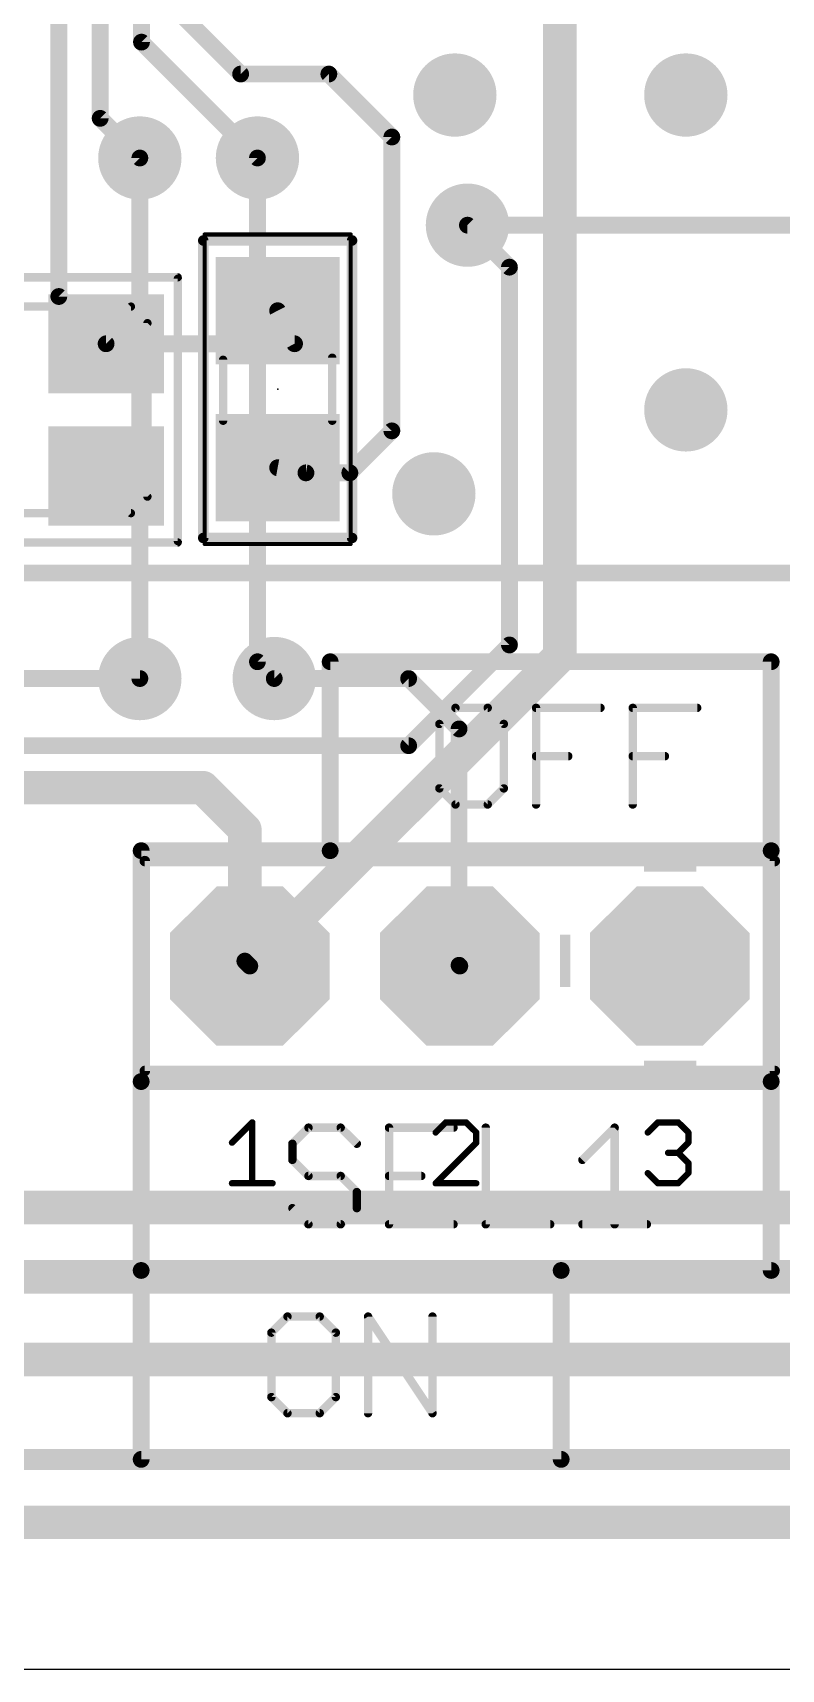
# Model space of a CAD drawing. Extents: x -60 to 60, y 0 to 50.
# Drawn here: x 35.22 to 44.28, y 0 to 19.8 of the extents above; entities that cross this region are included whole.
import ezdxf

# ---------------------------------------------------------------- set-up
doc = ezdxf.new("R2010")
doc.units = 0
for name, color, linetype in [('1', 12, 'CONTINUOUS'), ('16', 132, 'CONTINUOUS'), ('17', 110, 'CONTINUOUS'), ('18', 110, 'CONTINUOUS'), ('20', 53, 'CONTINUOUS'), ('21', 53, 'CONTINUOUS'), ('23', 53, 'CONTINUOUS'), ('39', 12, 'CONTINUOUS'), ('41', 12, 'CONTINUOUS'), ('51', 253, 'CONTINUOUS')]:
    doc.layers.add(name, color=color, linetype=linetype)

# ---------------------------------------------------------------- blocks, each defined once
blk = doc.blocks.new('RECT')
blk.add_solid([(-0.5, -0.5), (0.5, -0.5), (-0.5, 0.5), (0.5, 0.5)])
blk = doc.blocks.new('OCTAGONP')
at = {"const_width": 0.5}
blk.add_lwpolyline([(-0.25, -0.1036), (-0.25, 0.1036), (-0.1036, 0.25), (0.1036, 0.25), (0.25, 0.1036), (0.25, -0.1036), (0.1036, -0.25), (-0.1036, -0.25), (-0.25, -0.1036), (-0.25, 0.1036)], dxfattribs=at)
blk = doc.blocks.new('ROUNDV')
at = {"const_width": 0.5}
blk.add_lwpolyline([(0, -0.25, 1), (0, 0.25, 1), (0, -0.25)], format="xyb", dxfattribs=at)

msp = doc.modelspace()

# ---------------------------------------------------------------- linework, layer by layer
at = {"layer": '1'}
for points, const_width in [([(35.54, 16.612), (35.54, 21.63)], 0.2032), ([(36.04, 18.768), (36.04, 21.63)], 0.2032), ([(36.54, 19.6904), (36.54, 21.63)], 0.2032), ([(37.7392, 19.304), (37.04, 20.0032)], 0.2032), ([(37.9424, 18.288), (36.54, 19.6904)], 0.2032), ([(38.806, 19.304), (37.7392, 19.304)], 0.2032), ([(39.568, 18.542), (38.806, 19.304)], 0.2032), ([(36.52, 18.288), (36.04, 18.768)], 0.2032), ([(39.568, 14.986), (39.568, 18.542)], 0.2032), ([(40.4824, 17.4752), (47.2896, 17.4752)], 0.2032), ([(35.54, 16.612), (36.112, 16.04)], 0.2032), ([(38.391, 16.04), (38.187, 16.44)], 0.2032), ([(36.112, 16.04), (38.391, 16.04)], 0.2032), ([(39.06, 14.478), (39.568, 14.986)], 0.2032), ([(38.187, 14.54), (38.529, 14.478)], 0.2032), ([(38.529, 14.478), (39.06, 14.478)], 0.2032), ([(32.9204, 13.266), (49.67, 13.266)], 0.2032), ([(31.8464, 11.9888), (36.52, 11.9888)], 0.2032), ([(39.7712, 11.9888), (38.1456, 11.9888)], 0.2032), ([(40.3808, 11.3792), (39.7712, 11.9888)], 0.2032), ([(40.3808, 8.5192), (40.3808, 11.3792)], 0.2032), ([(40.39, 8.51), (40.3808, 8.5192)], 0.2032), ([(58.11, 2.54), (20.01, 2.54)], 0.254)]:
    msp.add_lwpolyline(points, dxfattribs=dict(at, const_width=const_width))
at = {"layer": '1', "const_width": 0.1016}
for points in [[(36.5759, 19.7263, 1), (36.5041, 19.6545)], [(36.4892, 19.6904, 1), (36.5908, 19.6904)], [(37.7392, 19.3548, 1), (37.7392, 19.2532)], [(37.7033, 19.2681, 1), (37.7751, 19.3399)], [(38.8419, 19.3399, 1), (38.7701, 19.2681)], [(38.806, 19.2532, 1), (38.806, 19.3548)], [(36.0759, 18.8039, 1), (36.0041, 18.7321)], [(35.9892, 18.768, 1), (36.0908, 18.768)], [(39.6188, 18.542, 1), (39.5172, 18.542)], [(39.5321, 18.5061, 1), (39.6039, 18.5779)], [(36.4841, 18.2521, 1), (36.5559, 18.3239)], [(37.9065, 18.2521, 1), (37.9783, 18.3239)], [(40.4824, 17.526, 1), (40.4824, 17.4244)], [(35.5759, 16.6479, 1), (35.5041, 16.5761)], [(35.4892, 16.612, 1), (35.5908, 16.612)], [(38.2323, 16.4631, 1), (38.1417, 16.4169)], [(36.112, 16.0908, 1), (36.112, 15.9892)], [(36.0761, 16.0041, 1), (36.1479, 16.0759)], [(38.3457, 16.0169, 1), (38.4363, 16.0631)], [(38.391, 15.9892, 1), (38.391, 16.0908)], [(39.6039, 14.9501, 1), (39.5321, 15.0219)], [(39.5172, 14.986, 1), (39.6188, 14.986)], [(38.1961, 14.59, 1), (38.1779, 14.49)], [(38.529, 14.5288, 1), (38.529, 14.4272)], [(38.5199, 14.428, 1), (38.5381, 14.528)], [(39.0241, 14.5139, 1), (39.0959, 14.4421)], [(39.06, 14.4272, 1), (39.06, 14.5288)], [(36.52, 11.938, 1), (36.52, 12.0396)], [(38.1456, 12.0396, 1), (38.1456, 11.938)], [(39.8071, 12.0247, 1), (39.7353, 11.9529)], [(39.7712, 11.938, 1), (39.7712, 12.0396)], [(40.4316, 11.3792, 1), (40.33, 11.3792)], [(40.3449, 11.3433, 1), (40.4167, 11.4151)], [(40.4167, 8.5551, 1), (40.3449, 8.4833)], [(40.33, 8.5192, 1), (40.4316, 8.5192)], [(40.3541, 8.4741, 1), (40.4259, 8.5459)]]:
    msp.add_lwpolyline(points, format="xyb", dxfattribs=at)
at = {"layer": '16'}
for points, const_width in [([(41.6, 12.26), (41.6, 23.368)], 0.4064), ([(36.52, 11.9888), (36.52, 18.288)], 0.2032), ([(37.9424, 12.192), (37.9424, 18.288)], 0.2032), ([(40.9904, 16.9672), (40.4824, 17.4752)], 0.2032), ([(40.9904, 12.3952), (40.9904, 16.9672)], 0.2032), ([(39.7712, 11.176), (40.9904, 12.3952)], 0.2032), ([(37.85, 8.51), (41.6, 12.26)], 0.4064), ([(38.1456, 11.9888), (37.9424, 12.192)], 0.2032), ([(34.488, 11.176), (39.7712, 11.176)], 0.2032), ([(29.154, 10.668), (37.282, 10.668)], 0.4064), ([(37.282, 10.668), (37.79, 10.16)], 0.4064), ([(37.79, 10.16), (37.79, 8.57)], 0.4064), ([(37.79, 8.57), (37.85, 8.51)], 0.2032), ([(28.702, 5.588), (45.974, 5.588)], 0.4064), ([(28.25, 4.75), (46.5, 4.75)], 0.4064), ([(27.88, 3.75), (47, 3.75)], 0.4064), ([(-50.094, 1.778), (58.618, 1.778)], 0.4064)]:
    msp.add_lwpolyline(points, dxfattribs=dict(at, const_width=const_width))
for points, const_width in [([(36.5708, 18.288, 1), (36.4692, 18.288)], 0.1016), ([(37.9932, 18.288, 1), (37.8916, 18.288)], 0.1016), ([(40.5183, 17.5111, 1), (40.4465, 17.4393)], 0.1016), ([(41.0412, 16.9672, 1), (40.9396, 16.9672)], 0.1016), ([(40.9545, 16.9313, 1), (41.0263, 17.0031)], 0.1016), ([(41.0263, 12.3593, 1), (40.9545, 12.4311)], 0.1016), ([(37.9783, 12.2279, 1), (37.9065, 12.1561)], 0.1016), ([(40.9396, 12.3952, 1), (41.0412, 12.3952)], 0.1016), ([(41.4984, 12.26, 1), (41.7016, 12.26)], 0.2032), ([(41.6718, 12.1882, 1), (41.5282, 12.3318)], 0.2032), ([(37.8916, 12.192, 1), (37.9932, 12.192)], 0.1016), ([(36.4692, 11.9888, 1), (36.5708, 11.9888)], 0.1016), ([(38.1097, 11.9529, 1), (38.1815, 12.0247)], 0.1016), ([(39.7353, 11.2119, 1), (39.8071, 11.1401)], 0.1016), ([(39.7712, 11.1252, 1), (39.7712, 11.2268)], 0.1016), ([(37.3538, 10.7398, 1), (37.2102, 10.5962)], 0.2032), ([(37.282, 10.5664, 1), (37.282, 10.7696)], 0.2032), ([(37.8916, 10.16, 1), (37.6884, 10.16)], 0.2032), ([(37.7182, 10.0882, 1), (37.8618, 10.2318)], 0.2032), ([(37.6884, 8.57, 1), (37.8916, 8.57)], 0.2032), ([(37.7782, 8.5818, 1), (37.9218, 8.4382)], 0.2032), ([(37.8259, 8.6059, 1), (37.7541, 8.5341)], 0.1016), ([(37.8141, 8.4741, 1), (37.8859, 8.5459)], 0.1016)]:
    msp.add_lwpolyline(points, format="xyb", dxfattribs=dict(at, const_width=const_width))
at = {"layer": '20'}
msp.add_line((-57, 0), (57, 0), dxfattribs=at)
at = {"layer": '21'}
for points, const_width in [([(37.3188, 17.29, 1), (37.2552, 17.29)], 0.0635), ([(37.287, 17.3217, 1), (37.287, 17.2583)], 0.0635), ([(39.1188, 17.29, 1), (39.0553, 17.29)], 0.0635), ([(39.087, 17.2583, 1), (39.087, 17.3217)], 0.0635), ([(37.0059, 16.8275, 1), (36.9551, 16.8275)], 0.0508), ([(36.9765, 16.8186, 1), (36.9765, 16.8694)], 0.0508), ([(36.9551, 13.6525, 1), (37.0059, 13.6525)], 0.0508), ([(36.9765, 13.6106, 1), (36.9765, 13.6614)], 0.0508), ([(37.2552, 13.69, 1), (37.3188, 13.69)], 0.0635), ([(37.287, 13.7218, 1), (37.287, 13.6583)], 0.0635), ([(39.0553, 13.69, 1), (39.1188, 13.69)], 0.0635), ([(39.087, 13.6583, 1), (39.087, 13.7218)], 0.0635), ([(38.8728, 12.192, 1), (38.7712, 12.192)], 0.1016), ([(38.822, 12.2428, 1), (38.822, 12.1412)], 0.1016), ([(44.2068, 12.192, 1), (44.1052, 12.192)], 0.1016), ([(44.156, 12.1412, 1), (44.156, 12.2428)], 0.1016), ([(40.3377, 11.6596, 1), (40.3377, 11.6088)], 0.0508), ([(40.3557, 11.6162, 1), (40.3197, 11.6522)], 0.0508), ([(40.7455, 11.6522, 1), (40.7095, 11.6162)], 0.0508), ([(40.7275, 11.6088, 1), (40.7275, 11.6596)], 0.0508), ([(41.3376, 11.6342, 1), (41.2868, 11.6342)], 0.0508), ([(41.3122, 11.6596, 1), (41.3122, 11.6088)], 0.0508), ([(42.0918, 11.6088, 1), (42.0918, 11.6596)], 0.0508), ([(42.507, 11.6342, 1), (42.4562, 11.6342)], 0.0508), ([(42.4816, 11.6596, 1), (42.4816, 11.6088)], 0.0508), ([(43.2612, 11.6088, 1), (43.2612, 11.6596)], 0.0508), ([(40.1682, 11.4393, 1), (40.1174, 11.4393)], 0.0508), ([(40.9478, 11.4393, 1), (40.897, 11.4393)], 0.0508), ([(40.1248, 11.4573, 1), (40.1608, 11.4213)], 0.0508), ([(40.9044, 11.4213, 1), (40.9404, 11.4573)], 0.0508), ([(41.3122, 11.0749, 1), (41.3122, 11.0241)], 0.0508), ([(41.702, 11.0241, 1), (41.702, 11.0749)], 0.0508), ([(42.4816, 11.0749, 1), (42.4816, 11.0241)], 0.0508), ([(42.8714, 11.0241, 1), (42.8714, 11.0749)], 0.0508), ([(40.1608, 10.6777, 1), (40.1248, 10.6417)], 0.0508), ([(40.9404, 10.6417, 1), (40.9044, 10.6777)], 0.0508), ([(40.1174, 10.6597, 1), (40.1682, 10.6597)], 0.0508), ([(40.3377, 10.4902, 1), (40.3377, 10.4394)], 0.0508), ([(40.3197, 10.4468, 1), (40.3557, 10.4828)], 0.0508), ([(40.7095, 10.4828, 1), (40.7455, 10.4468)], 0.0508), ([(40.7275, 10.4394, 1), (40.7275, 10.4902)], 0.0508), ([(40.897, 10.6597, 1), (40.9478, 10.6597)], 0.0508), ([(41.2868, 10.4648, 1), (41.3376, 10.4648)], 0.0508), ([(42.4562, 10.4648, 1), (42.507, 10.4648)], 0.0508), ([(36.536, 9.9568, 1), (36.536, 9.8552)], 0.1016), ([(36.5868, 9.906, 1), (36.4852, 9.906)], 0.1016), ([(38.822, 9.9568, 1), (38.822, 9.8552)], 0.1016), ([(38.7712, 9.906, 1), (38.8728, 9.906)], 0.1016), ([(38.822, 9.8552, 1), (38.822, 9.9568)], 0.1016), ([(44.2068, 9.906, 1), (44.1052, 9.906)], 0.1016), ([(44.1052, 9.906, 1), (44.2068, 9.906)], 0.1016), ([(44.156, 9.8552, 1), (44.156, 9.9568)], 0.1016), ([(36.6118, 9.78, 1), (36.5482, 9.78)], 0.0635), ([(36.58, 9.8118, 1), (36.58, 9.7483)], 0.0635), ([(44.2318, 9.78, 1), (44.1683, 9.78)], 0.0635), ([(44.2, 9.7483, 1), (44.2, 9.8118)], 0.0635), ([(36.5868, 7.112, 1), (36.4852, 7.112)], 0.1016), ([(36.536, 7.1628, 1), (36.536, 7.0612)], 0.1016), ([(36.4852, 7.112, 1), (36.5868, 7.112)], 0.1016), ([(36.5482, 7.24, 1), (36.6118, 7.24)], 0.0635), ([(36.58, 7.2717, 1), (36.58, 7.2083)], 0.0635), ([(44.2068, 7.112, 1), (44.1052, 7.112)], 0.1016), ([(44.1052, 7.112, 1), (44.2068, 7.112)], 0.1016), ([(44.156, 7.0612, 1), (44.156, 7.1628)], 0.1016), ([(44.1683, 7.24, 1), (44.2318, 7.24)], 0.0635), ([(44.2, 7.2083, 1), (44.2, 7.2717)], 0.0635), ([(38.5597, 6.5796, 1), (38.5597, 6.5288)], 0.0508), ([(38.5777, 6.5362, 1), (38.5417, 6.5722)], 0.0508), ([(38.9675, 6.5722, 1), (38.9315, 6.5362)], 0.0508), ([(38.9495, 6.5288, 1), (38.9495, 6.5796)], 0.0508), ([(39.5342, 6.5796, 1), (39.5342, 6.5288)], 0.0508), ([(39.5596, 6.5542, 1), (39.5088, 6.5542)], 0.0508), ([(40.3138, 6.5288, 1), (40.3138, 6.5796)], 0.0508), ([(40.729, 6.5542, 1), (40.6782, 6.5542)], 0.0508), ([(42.2882, 6.5542, 1), (42.2374, 6.5542)], 0.0508), ([(42.2807, 6.5362, 1), (42.2448, 6.5722)], 0.0508), ([(38.3468, 6.3773, 1), (38.3828, 6.3413)], 0.0508), ([(38.3902, 6.3593, 1), (38.3394, 6.3593)], 0.0508), ([(39.1264, 6.3413, 1), (39.1624, 6.3773)], 0.0508), ([(38.3828, 6.1824, 1), (38.3468, 6.1464)], 0.0508), ([(38.3394, 6.1644, 1), (38.3902, 6.1644)], 0.0508), ([(41.855, 6.1824, 1), (41.891, 6.1464)], 0.0508), ([(38.5597, 5.9949, 1), (38.5597, 5.9441)], 0.0508), ([(38.5417, 5.9515, 1), (38.5777, 5.9875)], 0.0508), ([(38.9675, 5.9875, 1), (38.9315, 5.9515)], 0.0508), ([(38.9495, 5.9441, 1), (38.9495, 5.9949)], 0.0508), ([(39.5342, 5.9949, 1), (39.5342, 5.9441)], 0.0508), ([(39.924, 5.9441, 1), (39.924, 5.9949)], 0.0508), ([(39.1698, 5.7746, 1), (39.119, 5.7746)], 0.0508), ([(39.1264, 5.7566, 1), (39.1624, 5.7926)], 0.0508), ([(38.3828, 5.5977, 1), (38.3468, 5.5617)], 0.0508), ([(39.119, 5.5797, 1), (39.1698, 5.5797)], 0.0508), ([(39.1624, 5.5617, 1), (39.1264, 5.5977)], 0.0508), ([(38.5597, 5.4102, 1), (38.5597, 5.3594)], 0.0508), ([(38.5417, 5.3668, 1), (38.5777, 5.4028)], 0.0508), ([(38.9315, 5.4028, 1), (38.9675, 5.3668)], 0.0508), ([(38.9495, 5.3594, 1), (38.9495, 5.4102)], 0.0508), ([(39.5342, 5.4102, 1), (39.5342, 5.3594)], 0.0508), ([(39.5088, 5.3848, 1), (39.5596, 5.3848)], 0.0508), ([(40.3138, 5.3594, 1), (40.3138, 5.4102)], 0.0508), ([(40.7036, 5.4102, 1), (40.7036, 5.3594)], 0.0508), ([(40.6782, 5.3848, 1), (40.729, 5.3848)], 0.0508), ([(41.4832, 5.3594, 1), (41.4832, 5.4102)], 0.0508), ([(41.873, 5.4102, 1), (41.873, 5.3594)], 0.0508), ([(42.2374, 5.3848, 1), (42.2882, 5.3848)], 0.0508), ([(42.6526, 5.3594, 1), (42.6526, 5.4102)], 0.0508), ([(36.536, 4.8768, 1), (36.536, 4.7752)], 0.1016), ([(36.5868, 4.826, 1), (36.4852, 4.826)], 0.1016), ([(36.4852, 4.826, 1), (36.5868, 4.826)], 0.1016), ([(41.616, 4.8768, 1), (41.616, 4.7752)], 0.1016), ([(41.6668, 4.826, 1), (41.5652, 4.826)], 0.1016), ([(41.616, 4.7752, 1), (41.616, 4.8768)], 0.1016), ([(44.1052, 4.826, 1), (44.2068, 4.826)], 0.1016), ([(44.156, 4.7752, 1), (44.156, 4.8768)], 0.1016), ([(38.3057, 4.2936, 1), (38.3057, 4.2428)], 0.0508), ([(38.3237, 4.2502, 1), (38.2877, 4.2862)], 0.0508), ([(38.7135, 4.2862, 1), (38.6775, 4.2502)], 0.0508), ([(38.6955, 4.2428, 1), (38.6955, 4.2936)], 0.0508), ([(39.3056, 4.2682, 1), (39.2548, 4.2682)], 0.0508), ([(39.3013, 4.2823, 1), (39.2591, 4.2541)], 0.0508), ([(40.0852, 4.2682, 1), (40.0344, 4.2682)], 0.0508), ([(38.0928, 4.0913, 1), (38.1288, 4.0553)], 0.0508), ([(38.1362, 4.0733, 1), (38.0854, 4.0733)], 0.0508), ([(38.9158, 4.0733, 1), (38.865, 4.0733)], 0.0508), ([(38.8724, 4.0553, 1), (38.9084, 4.0913)], 0.0508), ([(38.1288, 3.3117, 1), (38.0928, 3.2757)], 0.0508), ([(38.0854, 3.2937, 1), (38.1362, 3.2937)], 0.0508), ([(38.865, 3.2937, 1), (38.9158, 3.2937)], 0.0508), ([(38.9084, 3.2757, 1), (38.8724, 3.3117)], 0.0508), ([(38.3057, 3.1242, 1), (38.3057, 3.0734)], 0.0508), ([(38.2877, 3.0808, 1), (38.3237, 3.1168)], 0.0508), ([(38.6775, 3.1168, 1), (38.7135, 3.0808)], 0.0508), ([(38.6955, 3.0734, 1), (38.6955, 3.1242)], 0.0508), ([(39.2548, 3.0988, 1), (39.3056, 3.0988)], 0.0508), ([(40.0344, 3.0988, 1), (40.0852, 3.0988)], 0.0508), ([(40.0387, 3.0847, 1), (40.0809, 3.1129)], 0.0508), ([(36.536, 2.5908, 1), (36.536, 2.4892)], 0.1016), ([(36.4852, 2.54, 1), (36.5868, 2.54)], 0.1016), ([(41.5652, 2.54, 1), (41.6668, 2.54)], 0.1016), ([(41.616, 2.4892, 1), (41.616, 2.5908)], 0.1016)]:
    msp.add_lwpolyline(points, format="xyb", dxfattribs=dict(at, const_width=const_width))
for points, const_width in [([(37.287, 13.69), (37.287, 17.29)], 0.127), ([(37.287, 17.29), (39.087, 17.29)], 0.127), ([(39.087, 17.29), (39.087, 13.69)], 0.127), ([(33.0475, 16.844), (36.9765, 16.844)], 0.1016), ([(36.9805, 16.8275), (36.9805, 13.6525)], 0.1016), ([(33.0475, 13.636), (36.9765, 13.636)], 0.1016), ([(39.087, 13.69), (37.287, 13.69)], 0.127), ([(38.822, 9.906), (38.822, 12.192)], 0.2032), ([(38.822, 12.192), (44.156, 12.192)], 0.2032), ([(44.156, 12.192), (44.156, 9.906)], 0.2032), ([(40.3377, 11.6342), (40.1428, 11.4393)], 0.1016), ([(40.7275, 11.6342), (40.3377, 11.6342)], 0.1016), ([(40.9224, 11.4393), (40.7275, 11.6342)], 0.1016), ([(41.3122, 10.4648), (41.3122, 11.6342)], 0.1016), ([(41.3122, 11.6342), (42.0918, 11.6342)], 0.1016), ([(42.4816, 10.4648), (42.4816, 11.6342)], 0.1016), ([(42.4816, 11.6342), (43.2612, 11.6342)], 0.1016), ([(40.1428, 11.4393), (40.1428, 10.6597)], 0.1016), ([(40.9224, 10.6597), (40.9224, 11.4393)], 0.1016), ([(41.3122, 11.0495), (41.702, 11.0495)], 0.1016), ([(42.4816, 11.0495), (42.8714, 11.0495)], 0.1016), ([(40.1428, 10.6597), (40.3377, 10.4648)], 0.1016), ([(40.7275, 10.4648), (40.9224, 10.6597)], 0.1016), ([(40.3377, 10.4648), (40.7275, 10.4648)], 0.1016), ([(36.536, 9.906), (38.822, 9.906)], 0.2032), ([(36.536, 7.112), (36.536, 9.906)], 0.2032), ([(38.822, 9.906), (44.156, 9.906)], 0.2032), ([(44.156, 9.906), (44.156, 7.112)], 0.2032), ([(36.58, 9.78), (44.2, 9.78)], 0.127), ([(36.58, 7.24), (36.58, 9.78)], 0.127), ([(44.2, 9.78), (44.2, 7.24)], 0.127), ([(36.536, 4.826), (36.536, 7.112)], 0.2032), ([(36.536, 7.112), (44.156, 7.112)], 0.2032), ([(44.2, 7.24), (36.58, 7.24)], 0.127), ([(44.156, 7.112), (44.156, 4.826)], 0.2032), ([(38.5597, 6.5542), (38.3648, 6.3593)], 0.1016), ([(38.9495, 6.5542), (38.5597, 6.5542)], 0.1016), ([(39.1444, 6.3593), (38.9495, 6.5542)], 0.1016), ([(40.3138, 6.5542), (39.5342, 6.5542)], 0.1016), ([(39.5342, 6.5542), (39.5342, 5.3848)], 0.1016), ([(40.7036, 6.5542), (40.7036, 5.3848)], 0.1016), ([(41.873, 6.1644), (42.2628, 6.5542)], 0.1016), ([(42.2628, 6.5542), (42.2628, 5.3848)], 0.1016), ([(38.3648, 6.3593), (38.3648, 6.1644)], 0.1016), ([(38.3648, 6.1644), (38.5597, 5.9695)], 0.1016), ([(38.5597, 5.9695), (38.9495, 5.9695)], 0.1016), ([(38.9495, 5.9695), (39.1444, 5.7746)], 0.1016), ([(39.5342, 5.9695), (39.924, 5.9695)], 0.1016), ([(39.1444, 5.7746), (39.1444, 5.5797)], 0.1016), ([(38.5597, 5.3848), (38.3648, 5.5797)], 0.1016), ([(39.1444, 5.5797), (38.9495, 5.3848)], 0.1016), ([(38.9495, 5.3848), (38.5597, 5.3848)], 0.1016), ([(39.5342, 5.3848), (40.3138, 5.3848)], 0.1016), ([(40.7036, 5.3848), (41.4832, 5.3848)], 0.1016), ([(41.873, 5.3848), (42.6526, 5.3848)], 0.1016), ([(41.616, 4.826), (36.536, 4.826)], 0.2032), ([(36.536, 4.826), (36.536, 2.54)], 0.2032), ([(44.156, 4.826), (41.616, 4.826)], 0.2032), ([(41.616, 2.54), (41.616, 4.826)], 0.2032), ([(38.3057, 4.2682), (38.1108, 4.0733)], 0.1016), ([(38.6955, 4.2682), (38.3057, 4.2682)], 0.1016), ([(38.8904, 4.0733), (38.6955, 4.2682)], 0.1016), ([(39.2802, 3.0988), (39.2802, 4.2682)], 0.1016), ([(39.2802, 4.2682), (40.0598, 3.0988)], 0.1016), ([(40.0598, 3.0988), (40.0598, 4.2682)], 0.1016), ([(38.1108, 4.0733), (38.1108, 3.2937)], 0.1016), ([(38.8904, 3.2937), (38.8904, 4.0733)], 0.1016), ([(38.1108, 3.2937), (38.3057, 3.0988)], 0.1016), ([(38.6955, 3.0988), (38.8904, 3.2937)], 0.1016), ([(38.3057, 3.0988), (38.6955, 3.0988)], 0.1016), ([(36.536, 2.54), (41.616, 2.54)], 0.2032)]:
    msp.add_lwpolyline(points, dxfattribs=dict(at, const_width=const_width))
at = {"layer": '23'}
for p in [(38.187, 15.49), (40.39, 8.51)]:
    msp.add_point(p, dxfattribs=at)
at = {"layer": '39', "const_width": 0.0508}
for points in [[(37.304, 13.617), (37.304, 17.363)], [(37.304, 17.363), (39.07, 17.363)], [(39.07, 17.363), (39.07, 13.617)], [(39.07, 13.617), (37.304, 13.617)]]:
    msp.add_lwpolyline(points, dxfattribs=at)
at = {"layer": '39', "const_width": 0.0254}
for points in [[(37.3167, 17.363, 1), (37.2913, 17.363)], [(37.304, 17.3757, 1), (37.304, 17.3503)], [(39.0827, 17.363, 1), (39.0573, 17.363)], [(39.07, 17.3503, 1), (39.07, 17.3757)], [(37.304, 13.6297, 1), (37.304, 13.6043)], [(37.2913, 13.617, 1), (37.3167, 13.617)], [(39.0573, 13.617, 1), (39.0827, 13.617)], [(39.07, 13.6043, 1), (39.07, 13.6297)]]:
    msp.add_lwpolyline(points, format="xyb", dxfattribs=at)
at = {"layer": '51'}
for points, const_width in [([(33.612, 16.49), (36.412, 16.49)], 0.1), ([(36.612, 16.29), (36.612, 14.19)], 0.1), ([(37.527, 15.846), (37.527, 15.109)], 0.1016), ([(38.847, 15.871), (38.847, 15.109)], 0.1016), ([(33.612, 13.99), (36.412, 13.99)], 0.1), ([(37.6341, 6.3726), (37.8798, 6.6183)], 0.0762), ([(37.8798, 6.6183), (37.8798, 5.8811)], 0.0762), ([(40.2208, 6.6183), (40.0979, 6.4955)], 0.0762), ([(40.4665, 6.6183), (40.2208, 6.6183)], 0.0762), ([(40.5894, 6.4955), (40.4665, 6.6183)], 0.0762), ([(42.6633, 6.4955), (42.7862, 6.6183)], 0.0762), ([(42.7862, 6.6183), (43.0319, 6.6183)], 0.0762), ([(43.0319, 6.6183), (43.1548, 6.4955)], 0.0762), ([(40.0979, 5.8811), (40.5894, 6.3726)], 0.0762), ([(40.5894, 6.3726), (40.5894, 6.4955)], 0.0762), ([(43.1548, 6.3726), (43.0319, 6.2497)], 0.0762), ([(43.1548, 6.4955), (43.1548, 6.3726)], 0.0762), ([(43.0319, 6.2497), (42.909, 6.2497)], 0.0762), ([(43.0319, 6.2497), (43.1548, 6.1268)], 0.0762), ([(43.1548, 6.1268), (43.1548, 6.004)], 0.0762), ([(42.7862, 5.8811), (42.6633, 6.004)], 0.0762), ([(43.1548, 6.004), (43.0319, 5.8811)], 0.0762), ([(37.6341, 5.8811), (38.1256, 5.8811)], 0.0762), ([(40.5894, 5.8811), (40.0979, 5.8811)], 0.0762), ([(43.0319, 5.8811), (42.7862, 5.8811)], 0.0762)]:
    msp.add_lwpolyline(points, dxfattribs=dict(at, const_width=const_width))
for points, const_width in [([(36.412, 16.49, 1), (36.612, 16.29)], 0.1), ([(36.4297, 16.4723, 1), (36.3943, 16.5077)], 0.05), ([(36.412, 16.465, 1), (36.412, 16.515)], 0.05), ([(36.637, 16.29, 1), (36.587, 16.29)], 0.05), ([(36.6297, 16.2723, 1), (36.5943, 16.3077)], 0.05), ([(37.5524, 15.846, 1), (37.5016, 15.846)], 0.0508), ([(38.8724, 15.871, 1), (38.8216, 15.871)], 0.0508), ([(37.5016, 15.109, 1), (37.5524, 15.109)], 0.0508), ([(38.8216, 15.109, 1), (38.8724, 15.109)], 0.0508), ([(36.612, 14.19, 1), (36.412, 13.99)], 0.1), ([(36.587, 14.19, 1), (36.637, 14.19)], 0.05), ([(36.5943, 14.1723, 1), (36.6297, 14.2077)], 0.05), ([(36.3943, 13.9723, 1), (36.4297, 14.0077)], 0.05), ([(36.412, 13.965, 1), (36.412, 14.015)], 0.05), ([(37.8989, 6.6183, 1), (37.8608, 6.6183)], 0.0381), ([(37.8933, 6.6049, 1), (37.8664, 6.6318)], 0.0381), ([(40.2208, 6.6374, 1), (40.2208, 6.5993)], 0.0381), ([(40.2342, 6.6049, 1), (40.2073, 6.6318)], 0.0381), ([(40.48, 6.6318, 1), (40.453, 6.6049)], 0.0381), ([(40.4665, 6.5993, 1), (40.4665, 6.6374)], 0.0381), ([(42.7862, 6.6374, 1), (42.7862, 6.5993)], 0.0381), ([(42.7996, 6.6049, 1), (42.7727, 6.6318)], 0.0381), ([(43.0454, 6.6318, 1), (43.0184, 6.6049)], 0.0381), ([(43.0319, 6.5993, 1), (43.0319, 6.6374)], 0.0381), ([(37.6206, 6.3861, 1), (37.6476, 6.3591)], 0.0381), ([(40.0844, 6.5089, 1), (40.1114, 6.482)], 0.0381), ([(40.6084, 6.4955, 1), (40.5703, 6.4955)], 0.0381), ([(40.5703, 6.3726, 1), (40.6084, 6.3726)], 0.0381), ([(40.5759, 6.482, 1), (40.6029, 6.5089)], 0.0381), ([(40.6029, 6.3591, 1), (40.5759, 6.3861)], 0.0381), ([(42.6498, 6.5089, 1), (42.6768, 6.482)], 0.0381), ([(43.1738, 6.4955, 1), (43.1357, 6.4955)], 0.0381), ([(43.1357, 6.3726, 1), (43.1738, 6.3726)], 0.0381), ([(43.1413, 6.482, 1), (43.1683, 6.5089)], 0.0381), ([(43.1683, 6.3591, 1), (43.1413, 6.3861)], 0.0381), ([(42.909, 6.2688, 1), (42.909, 6.2307)], 0.0381), ([(43.0454, 6.2632, 1), (43.0184, 6.2362)], 0.0381), ([(43.0184, 6.2632, 1), (43.0454, 6.2362)], 0.0381), ([(43.0319, 6.2307, 1), (43.0319, 6.2688)], 0.0381), ([(43.1738, 6.1268, 1), (43.1357, 6.1268)], 0.0381), ([(43.1413, 6.1134, 1), (43.1683, 6.1403)], 0.0381), ([(42.6768, 6.0174, 1), (42.6498, 5.9905)], 0.0381), ([(43.1357, 6.004, 1), (43.1738, 6.004)], 0.0381), ([(43.1683, 5.9905, 1), (43.1413, 6.0174)], 0.0381), ([(37.6341, 5.9002, 1), (37.6341, 5.862)], 0.0381), ([(37.8608, 5.8811, 1), (37.8989, 5.8811)], 0.0381), ([(38.1256, 5.862, 1), (38.1256, 5.9002)], 0.0381), ([(40.0979, 5.9002, 1), (40.0979, 5.862)], 0.0381), ([(40.0844, 5.8946, 1), (40.1114, 5.8676)], 0.0381), ([(40.5894, 5.862, 1), (40.5894, 5.9002)], 0.0381), ([(42.7862, 5.9002, 1), (42.7862, 5.862)], 0.0381), ([(42.7727, 5.8676, 1), (42.7996, 5.8946)], 0.0381), ([(43.0184, 5.8946, 1), (43.0454, 5.8676)], 0.0381), ([(43.0319, 5.862, 1), (43.0319, 5.9002)], 0.0381)]:
    msp.add_lwpolyline(points, format="xyb", dxfattribs=dict(at, const_width=const_width))

# ---------------------------------------------------------------- block references
at = {"layer": '1', "xscale": 1.3, "yscale": 1.5, "rotation": 270}
for p in [(38.187, 16.44), (38.187, 14.54)]:
    msp.add_blockref('RECT', p, dxfattribs=at)
at = {"layer": '1', "xscale": 1.4, "yscale": 1.2}
for p in [(36.112, 16.04), (36.112, 14.44)]:
    msp.add_blockref('RECT', p, dxfattribs=at)
at = {"layer": '17', "xscale": 1.9304, "yscale": 1.9304, "rotation": 90}
for p in [(37.85, 8.51), (37.85, 8.51), (40.39, 8.51), (40.39, 8.51), (42.93, 8.51), (42.93, 8.51)]:
    msp.add_blockref('OCTAGONP', p, dxfattribs=at)
at = {"layer": '18', "xscale": 1.008, "yscale": 1.008}
for p in [(40.33, 19.05), (40.33, 19.05), (43.124, 19.05), (43.124, 19.05), (36.52, 18.288), (36.52, 18.288), (37.9424, 18.288), (37.9424, 18.288), (40.4824, 17.4752), (40.4824, 17.4752), (43.124, 15.24), (43.124, 15.24), (40.076, 14.224), (40.076, 14.224), (36.52, 11.9888), (36.52, 11.9888), (38.1456, 11.9888), (38.1456, 11.9888)]:
    msp.add_blockref('ROUNDV', p, dxfattribs=at)
at = {"layer": '41', "xscale": 0.635, "yscale": 0.127}
for p, rotation in [((42.9335, 9.7155), 180), ((41.6635, 8.5725), 270), ((42.9335, 7.3025), 180)]:
    msp.add_blockref('RECT', p, dxfattribs=dict(at, rotation=rotation))
at = {"layer": '51', "xscale": 0.7501, "yscale": 1.4501, "rotation": 270}
for p in [(38.1882, 16.2072), (38.1882, 14.7594)]:
    msp.add_blockref('RECT', p, dxfattribs=at)
at = {"layer": '51', "xscale": 0.6096, "yscale": 0.6096}
for p in [(37.85, 8.51), (40.39, 8.51), (42.93, 8.51)]:
    msp.add_blockref('RECT', p, dxfattribs=at)

doc.saveas('drawing.dxf')
